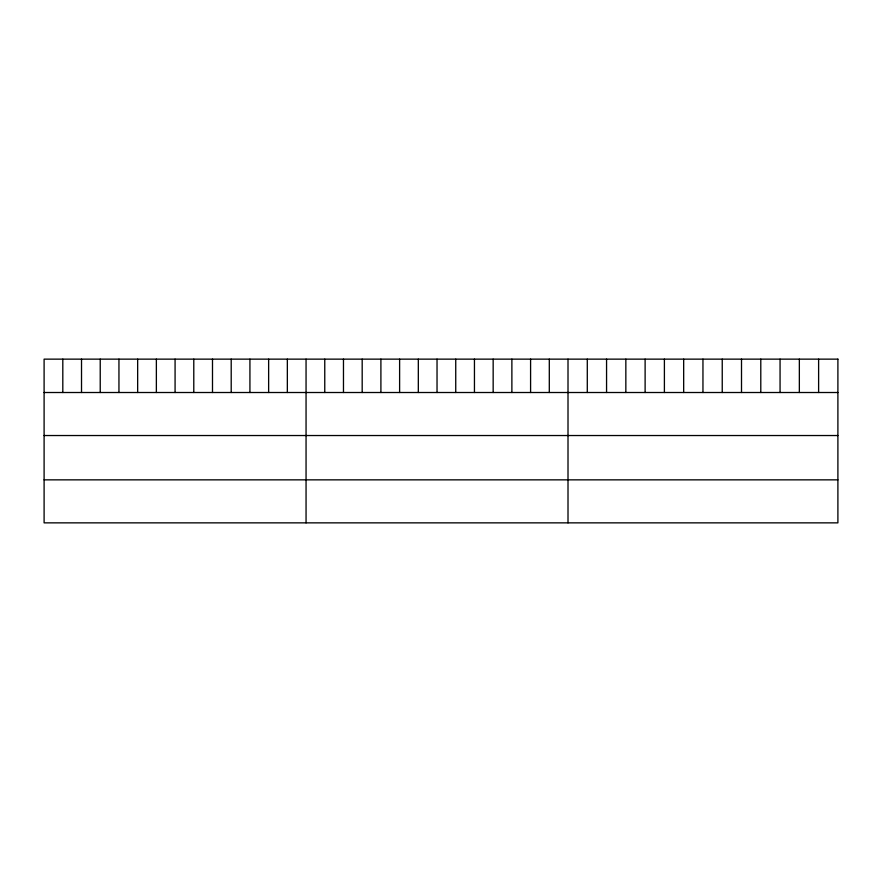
<?xml version="1.0" encoding="UTF-8"?>
<svg xmlns="http://www.w3.org/2000/svg" width="882" height="882" viewBox="0 0 882 882"><rect width="100%" height="100%" fill="white"/><g stroke="black" fill="none" stroke-linecap="round" stroke-linejoin="round"><path stroke-width="1.32" d="M44.1 392.512L837.9 392.512M44.1 435.532L837.9 435.532M44.1 479.852L837.9 479.852M818.617 359.139L818.617 392.512M799.346 359.139L799.346 392.512M780.063 359.139L780.063 392.512M760.791 359.139L760.791 392.512M741.508 359.139L741.508 392.512M722.237 359.139L722.237 392.512M702.954 359.139L702.954 392.512M683.671 359.139L683.671 392.512M664.4 359.139L664.4 392.512M645.117 359.139L645.117 392.512M625.845 359.139L625.845 392.512M606.562 359.139L606.562 392.512M587.291 359.139L587.291 392.512M568.008 359.139L568.008 522.861M549.299 359.139L549.299 392.512M530.589 359.139L530.589 392.512M511.88 359.139L511.88 392.512M493.159 359.139L493.159 392.512M474.45 359.139L474.45 392.512M455.74 359.139L455.74 392.512M437.031 359.139L437.031 392.512M418.322 359.139L418.322 392.512M399.612 359.139L399.612 392.512M380.903 359.139L380.903 392.512M362.182 359.139L362.182 392.512M343.473 359.139L343.473 392.512M324.763 359.139L324.763 392.512M306.054 359.139L306.054 522.861M287.345 359.139L287.345 392.512M268.635 359.139L268.635 392.512M249.926 359.139L249.926 392.512M231.205 359.139L231.205 392.512M212.496 359.139L212.496 392.512M193.786 359.139L193.786 392.512M175.077 359.139L175.077 392.512M156.368 359.139L156.368 392.512M137.658 359.139L137.658 392.512M118.949 359.139L118.949 392.512M100.228 359.139L100.228 392.512M81.519 359.139L81.519 392.512M62.809 359.139L62.809 392.512M837.9 359.139L44.1 359.139L44.1 522.861L837.9 522.861L837.9 359.139"/></g></svg>
